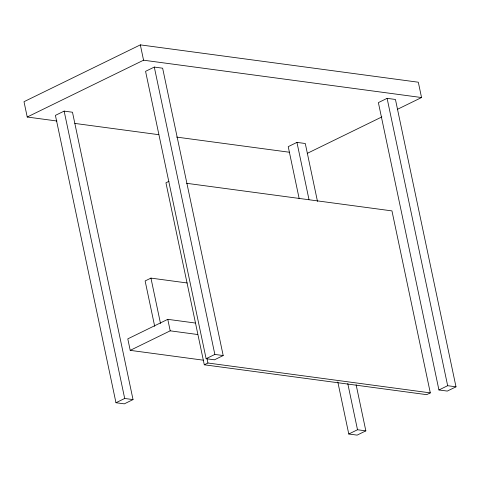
<?xml version="1.0" encoding="UTF-8"?>
<svg xmlns="http://www.w3.org/2000/svg" width="480" height="480" viewBox="0 0 480 480"><rect width="100%" height="100%" fill="white"/><g stroke="black" fill="none" stroke-linecap="round" stroke-linejoin="round"><path stroke-width="0.72" d="M397.338 109.368L421.542 97.542L418.314 82.218L140.334 44.874L24 101.7L27.228 117.024L56.958 121.014M27.228 117.024L143.562 60.198L421.542 97.542M64.14 111.114L55.416 115.374L115.968 402.732L124.308 403.854L133.032 399.594L72.48 112.236L64.14 111.114L124.692 398.472L133.032 399.594M154.296 67.074L145.572 71.334L206.124 358.692L214.464 359.814L223.188 355.554L162.636 68.196L154.296 67.074L214.854 354.432L223.188 355.554M168.966 181.314L165.936 182.79L204.288 364.788L426.672 394.662L430.308 392.886L391.956 210.894L186.618 183.306M317.49 201.42L305.286 143.508L296.946 142.386L288.222 146.652L299.19 198.696M387.102 98.346L378.378 102.612L438.936 389.97L447.276 391.086L456 386.826L395.442 99.468L387.102 98.346L447.66 385.704L456 386.826M307.23 153.378L381.87 116.922M187.23 282.984L150.948 278.106L145.128 280.95L154.692 326.316M195.234 323.022L167.778 319.332L127.794 338.868L130.212 350.358L203.664 360.228M130.212 350.358L170.202 330.828L197.652 334.518M115.968 402.732L124.692 398.472M206.124 358.692L214.854 354.432M204.288 364.788L207.924 363.012L430.308 392.886M337.812 381.96L348.78 434.01L357.504 429.744L365.844 430.866L356.112 384.684M438.936 389.97L447.66 385.704M365.844 430.866L357.12 435.126L348.78 434.01M74.796 123.414L158.79 134.694M176.628 137.094L289.602 152.268M296.946 142.386L308.994 199.566M347.772 383.562L357.504 429.744M206.994 358.608L207.924 363.012M140.334 44.874L143.562 60.198M167.778 319.332L170.202 330.828M150.948 278.106L160.506 323.472"/></g></svg>
